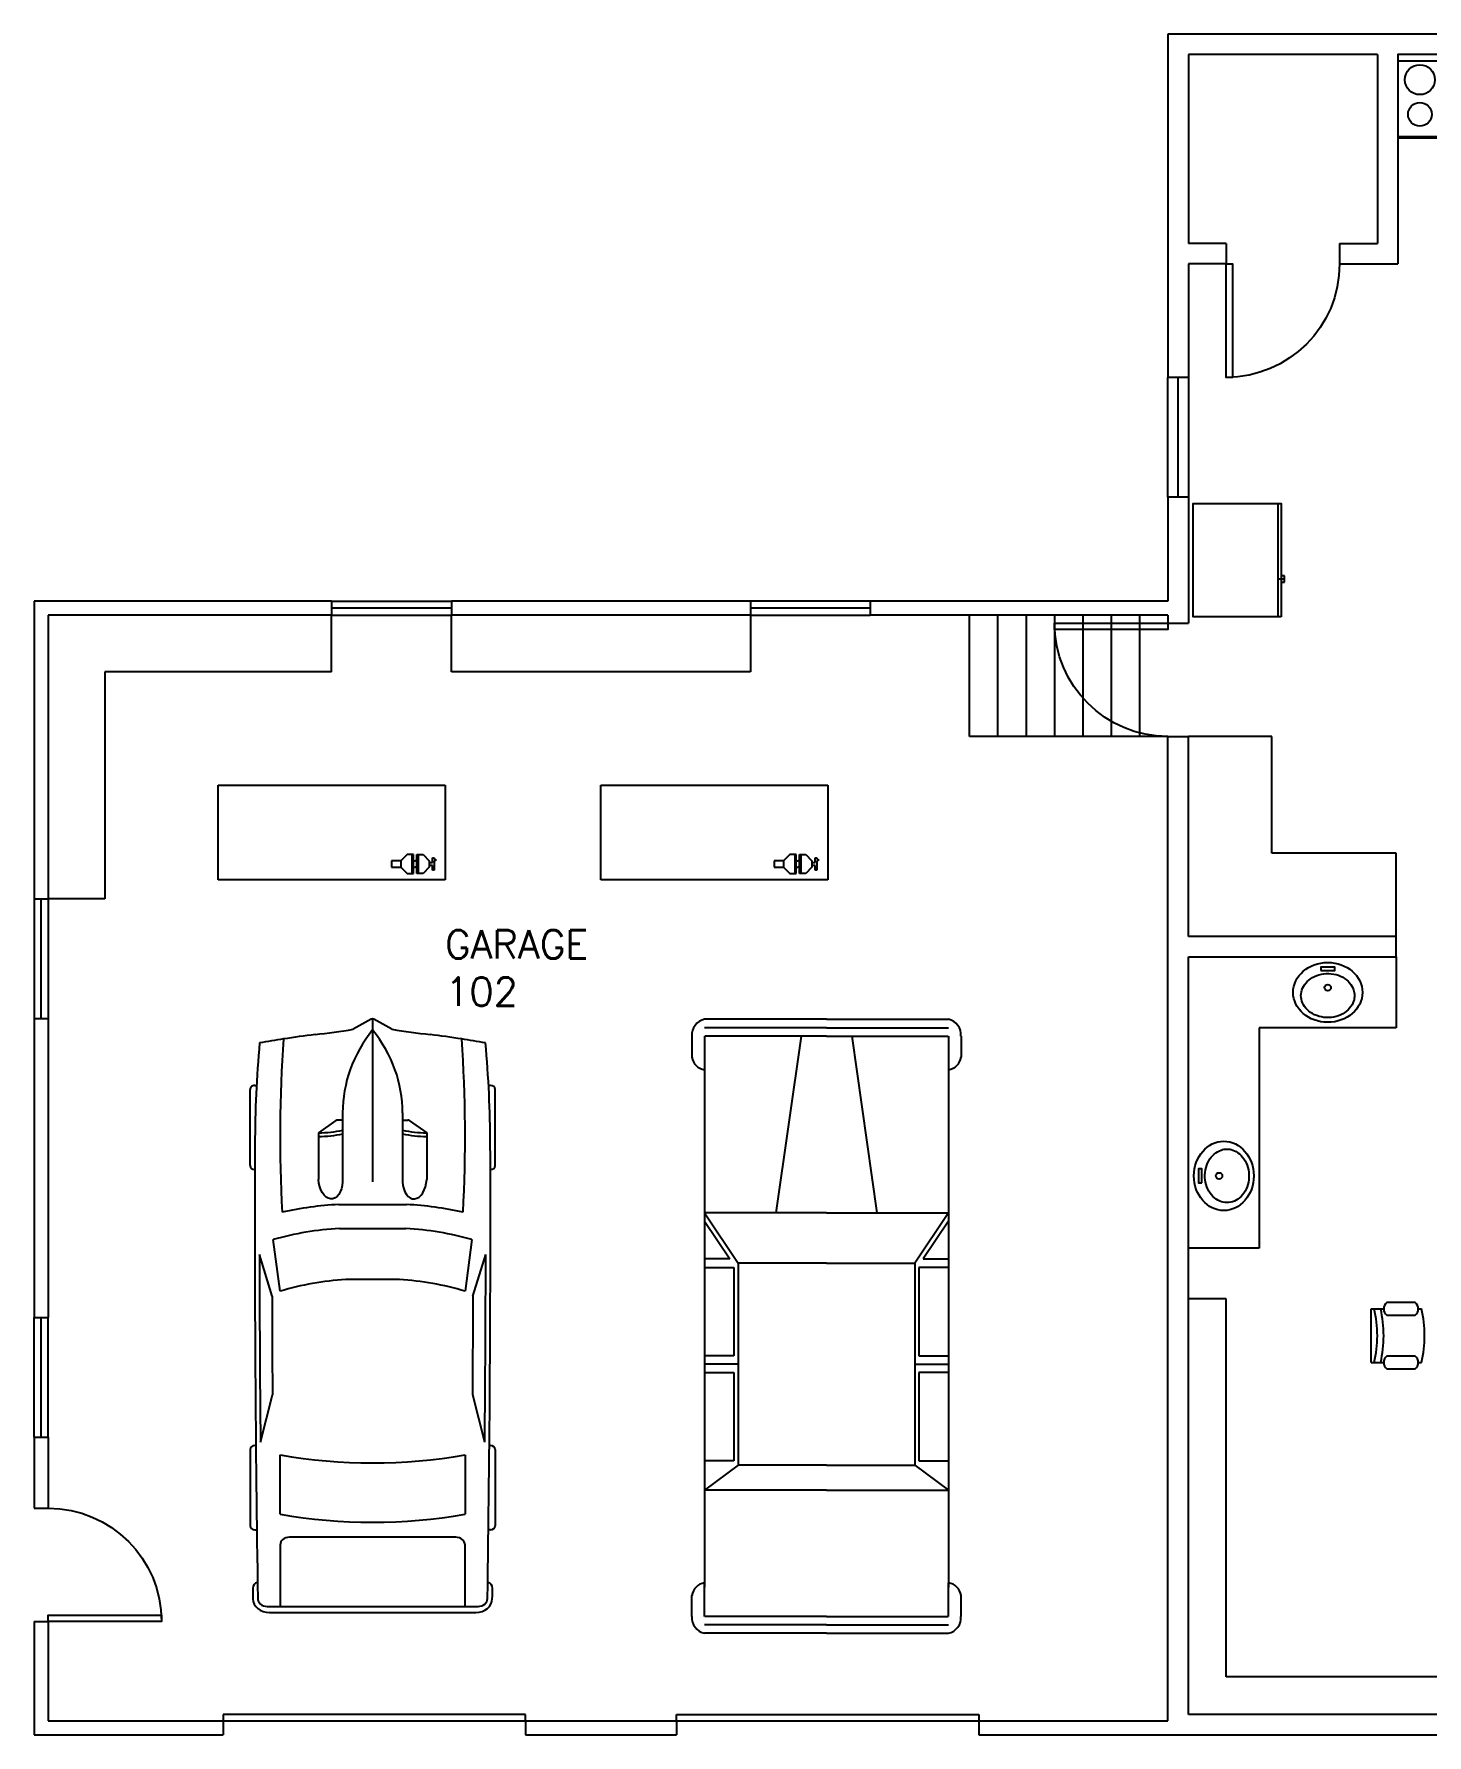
# Model space of a CAD drawing. Header units: inches. Extents: x -360 to 876, y -90 to 580.
# Drawn here: x -360 to 82, y 0 to 540 of the extents above; entities that cross this region are included whole.
import ezdxf

# ---------------------------------------------------------------- set-up
doc = ezdxf.new("R2010")
doc.units = ezdxf.units.IN
doc.header["$MEASUREMENT"] = 0
for name, color, linetype in [('flr-1', 30, 'Continuous'), ('flr-1-door', 2, 'Continuous'), ('flr-1-furn', 230, 'Continuous'), ('flr-1-glaz', 2, 'Continuous'), ('flr-1-glaz-sill', 1, 'Continuous')]:
    doc.layers.add(name, color=color, linetype=linetype)
doc.layers.add('flr-1-a-anno-text', color=7, linetype='Continuous', true_color=0x3fd968)
doc.styles.add('ATTR', font='romans.shx', dxfattribs={"width": 0.8, "height": 0.400023})
doc.styles.add('Roman', font='romans')

# ---------------------------------------------------------------- blocks, each defined once
blk = doc.blocks.new('door-36')
blk.add_lwpolyline([(0, 0), (2, 0), (2, 36), (0, 36)], close=True)
blk.add_arc((0, 0), 36, 0, 90)
blk = doc.blocks.new('range')
blk.add_line((-15, -2), (15, -2))
blk.add_lwpolyline([(-15, -26), (15, -26), (15, 0), (-15, 0)], close=True)
for centre, radius in [((-8, -8), 4.75), ((8, -8), 3.75), ((-8, -19), 3.75), ((8, -19), 4.75)]:
    blk.add_circle(centre, radius)
blk = doc.blocks.new('Refrigerator-2 door - 36 in top')
for p, q in [((0, -26.999999), (36, -26.999999)), ((12, -26.999999), (12, -28.999999)), ((11, -27.999999), (11, -28.999999)), ((11, -28.999999), (13, -28.999999)), ((13, -28.999999), (13, -27.999999))]:
    blk.add_line(p, q)
blk.add_lwpolyline([(0, -27.999999), (0, 0), (36, 0), (36, -27.999999)], close=True)
blk = doc.blocks.new('*U35')
for p, q in [((46.55, 38.89), (22.35, 38.89)), ((136.7, 38.89), (160.9, 38.89)), ((21.1, 37.41), (21.1, 36.83)), ((47.8, 37.39), (47.8, 37.41)), ((87.99, 31.87), (74.76, 35.92)), ((134.31, 35.6), (119.29, 31.78)), ((135.45, 37.07), (135.45, 37.41)), ((162.15, 37.41), (162.15, 36.77)), ((186.47, -33.5), (186.47, 33.5)), ((188.4, -32.76), (188.4, 32.76)), ((70.03, 31.54), (86.41, 29.35)), ((138.42, 29.35), (157.25, 29.35)), ((186.47, 29.35), (167.01, 29.35)), ((164.52, 26.39), (164.52, -26.39)), ((32.27, 11.63), (36.13, 17.17)), ((36.13, 17.17), (50.94, 17.17)), ((32.12, 9.51), (32.12, 11.15)), ((3.27, 6.13), (0.1, 0.41)), ((29.77, 9.51), (51.68, 9.51)), ((58.92, -10.77), (58.92, 10.77)), ((66.55, -10.53), (66.55, 10.53)), ((82.74, 8.5), (82.74, -8.5)), ((186.47, -10.53), (186.47, 10.53)), ((0, 0), (51.68, 0)), ((0.1, -0.41), (3.27, -6.13)), ((29.77, -9.51), (51.68, -9.51)), ((32.12, -9.51), (32.12, -11.15)), ((32.27, -11.63), (36.13, -17.17)), ((36.13, -17.17), (50.94, -17.17)), ((86.41, -29.35), (70.03, -31.54)), ((87.99, -31.87), (74.76, -35.92)), ((134.31, -35.6), (119.29, -31.78)), ((157.25, -29.35), (138.42, -29.35)), ((167.01, -29.35), (186.47, -29.35)), ((21.1, -37.41), (21.1, -36.83)), ((47.8, -37.39), (47.8, -37.41)), ((135.45, -37.07), (135.45, -37.41)), ((162.15, -37.41), (162.15, -36.77)), ((46.55, -38.89), (22.35, -38.89)), ((136.7, -38.89), (160.9, -38.89))]:
    blk.add_line(p, q)
for centre, major_axis, ratio, start_param, end_param in [((22.35, 37.41), (0, -1.48), 0.842304, 3.141593, 4.712389), ((46.55, 37.41), (0, 1.48), 0.842304, -1.570796, 0), ((136.7, 37.41), (0, -1.48), 0.842304, 3.141593, 4.712389), ((160.9, 37.41), (0, 1.48), 0.842304, -1.570796, 0), ((180.63, 35.84), (0, 2.22), 0.842304, -0.013017, 1.249894), ((64.48, -10556.36), (0, 10595.31), 0.842304, -0.013397, -0.013017), ((183.98, 32.76), (0, -5.25), 0.842304, 1.570796, 3.128196), ((266.03, -27.52), (0, 313.31), 0.842304, 1.367076, 1.39176), ((41.19, -490.86), (0, 528.23), 0.842304, 0.00281, 0.075598), ((64.48, -10555.62), (0, 10593.03), 0.842304, -0.013397, 0.002797), ((64.48, -10555.62), (0, -10591.55), 0.842304, 3.133765, 3.140441), ((183.98, 33.5), (0, -2.96), 0.842304, 1.570796, 3.128196), ((259.18, -27.52), (0, -305.3), 0.842304, 4.528606, 4.561838), ((37.47, -593.96), (0, -623.33), 0.842304, 3.096046, 3.200911), ((134.4, 5.39), (0, -89.78), 0.842304, 4.449482, 4.652344), ((135.29, 5.39), (0, 81.77), 0.842304, 1.245306, 1.50788), ((149.6, 2.8), (0, -79.58), 0.842304, 4.372215, 4.640744), ((95.79, -3666.35), (0, -3698.24), 0.842304, 3.134049, 3.144098), ((17.08, 0), (0, 147.02), 0.842304, 4.511394, 4.913384), ((35.91, 0), (0, 147.02), 0.842304, 4.511394, 4.913384), ((167.01, 26.39), (0, 2.96), 0.842304, 0, 1.570796), ((-204.49, 52.4), (0, -250.96), 0.842304, 1.385369, 1.434372), ((13.04, 17.01), (0, 27.42), 0.842304, 4.435146, 4.718221), ((14.2, 17.01), (0, 27.42), 0.842304, 4.435146, 4.718221), ((50.79, 13.34), (6.34, -0.36), 0.603834, -1.395552, 1.581315), ((32.75, 11.15), (0, 0.74), 0.842304, 0.879714, 1.570796), ((29.77, -46.66), (0, 56.17), 0.842304, 0, 0.590319), ((0.62, 0), (0, -0.74), 0.842304, 4.131459, 5.293319), ((29.77, 46.66), (0, 56.17), 0.842304, 2.551274, 3.141593), ((-204.49, -52.4), (0, 250.96), 0.842304, -1.434372, -1.385369), ((13.04, -17.01), (0, -27.42), 0.842304, 1.564964, 1.848039), ((14.2, -17.01), (0, -27.42), 0.842304, 1.564964, 1.848039), ((134.4, -5.39), (0, -89.78), 0.842304, -1.510751, -1.307889), ((135.29, -5.39), (0, -81.77), 0.842304, -1.50788, -1.245306), ((149.6, -2.8), (0, -79.58), 0.842304, -1.499151, -1.230623), ((32.75, -11.15), (0, -0.74), 0.842304, 4.712389, 5.403472), ((259.18, 27.52), (0, 305.3), 0.842304, 1.721348, 1.754579), ((167.01, -26.39), (0, -2.96), 0.842304, 4.712389, 6.283185), ((266.03, 27.52), (0, 313.31), 0.842304, 1.749832, 1.774517), ((37.47, 593.96), (0, -623.33), 0.842304, -0.059319, 0.045547), ((95.79, 3666.35), (0, -3698.24), 0.842304, -0.002505, 0.007544), ((41.19, 490.86), (0, -528.23), 0.842304, -0.075598, -0.00281), ((22.35, -37.41), (0, 1.48), 0.842304, 1.570796, 3.141593), ((64.48, 10555.62), (0, 10593.03), 0.842304, 3.138796, 3.15499), ((46.55, -37.41), (0, -1.48), 0.842304, 0, 1.570796), ((64.48, 10555.62), (0, -10591.55), 0.842304, 0.001152, 0.007828), ((136.7, -37.41), (0, -1.48), 0.842304, -1.570796, 0), ((160.9, -37.41), (0, 1.48), 0.842304, 3.141593, 4.712389), ((180.63, -35.84), (0, -2.22), 0.842304, -1.249894, 0.013017), ((183.98, -33.5), (0, 2.96), 0.842304, 3.15499, 4.712389), ((183.98, -32.76), (0, -5.25), 0.842304, 0.013397, 1.570796), ((64.48, 10556.36), (0, 10595.31), 0.842304, 3.15461, 3.15499)]:
    blk.add_ellipse(centre, major_axis=major_axis, ratio=ratio, start_param=start_param, end_param=end_param)
at = {"extrusion": (0, 0, -1)}
blk.add_ellipse((50.79, -13.34), major_axis=(6.34, 0.36), ratio=0.603834, start_param=-1.395552, end_param=1.581315, dxfattribs=at)
blk = doc.blocks.new('lav-2')
blk.add_lwpolyline([(-2.25, -2.5), (2.25, -2.5), (2.25, -1.5), (-2.25, -1.5)], close=True)
blk.add_circle((0, -8), 1)
blk.add_ellipse((0, -9.5), major_axis=(11, 0), ratio=0.863636)
blk.add_open_spline([(8.5, -10.5), (8.5, -9.88), (8.4, -9.25), (7.93, -7.88), (7.51, -7.13), (6.34, -5.78), (5.6, -5.18), (3.88, -4.22), (2.91, -3.87), (0.86, -3.48), (-0.22, -3.45), (-2.3, -3.71), (-3.31, -4), (-5.11, -4.85), (-5.91, -5.41), (-7.2, -6.7), (-7.69, -7.43), (-8.34, -8.94), (-8.5, -9.73), (-8.5, -11.3), (-8.33, -12.09), (-7.67, -13.6), (-7.18, -14.33), (-5.88, -15.61), (-5.08, -16.17), (-3.27, -17.02), (-2.26, -17.3), (-0.17, -17.55), (0.9, -17.51), (2.95, -17.12), (3.92, -16.76), (5.63, -15.8), (6.37, -15.19), (7.53, -13.84), (7.95, -13.09), (8.4, -11.73), (8.5, -11.11), (8.5, -10.5)], degree=3, knots=[0, 0, 0, 0, 0.283107, 0.283107, 0.640727, 0.640727, 0.998347, 0.998347, 1.355967, 1.355967, 1.713588, 1.713588, 2.071208, 2.071208, 2.428828, 2.428828, 2.786448, 2.786448, 3.144068, 3.144068, 3.501688, 3.501688, 3.859308, 3.859308, 4.216928, 4.216928, 4.574549, 4.574549, 4.932169, 4.932169, 5.289789, 5.289789, 5.647409, 5.647409, 6.005029, 6.005029, 6.283185, 6.283185, 6.283185, 6.283185])
blk = doc.blocks.new('Workbench')
at = {"linetype": 'Continuous'}
for p, q in [((0, -29.99999), (0, 0)), ((0, 0), (72, 0)), ((72, 0), (72, -29.99999)), ((58, -23.99999), (55, -23.99999)), ((55, -23.99999), (55, -25.99999)), ((55, -25.99999), (58, -25.99999)), ((60, -22), (58, -23.99999)), ((58, -23.99999), (58, -25.99999)), ((58, -25.99999), (60, -27.99999)), ((62, -22), (60, -22)), ((61.5, -22), (61.5, -27.99999)), ((62, -27.99999), (62, -22)), ((62, -23.99999), (62.5, -23.99999)), ((62, -25.99999), (62.5, -25.99999)), ((63, -23.99999), (62.5, -23.99999)), ((63, -25.99999), (62.5, -25.99999)), ((63, -27.99999), (63, -22)), ((63, -22), (65, -22)), ((63.5, -22), (63.5, -27.99999)), ((65, -22), (67, -23.99999)), ((67, -25.99999), (65, -27.99999)), ((67, -23.99999), (67, -25.99999)), ((67, -24.49999), (68, -24.49999)), ((68, -25.49999), (67, -25.49999)), ((68, -23), (68.5, -23)), ((68, -24.49999), (68, -23)), ((68, -26.99999), (68, -25.49999)), ((68.5, -26.99999), (68, -26.99999)), ((68.5, -23), (68.5, -23.5)), ((68.5, -23.5), (69, -23.5)), ((68.5, -23.99999), (68.5, -26.99999)), ((69, -23.99999), (68.5, -23.99999)), ((69, -23.5), (69, -23.99999)), ((72, -29.99999), (0, -29.99999)), ((60, -27.99999), (62, -27.99999)), ((65, -27.99999), (63, -27.99999))]:
    blk.add_line(p, q, dxfattribs=at)
at = {"style": 'ATTR', "width": 0.8, "flags": 9}
blk.add_attdef('ESTCODE', (0, 0), '', height=0.0144, dxfattribs=at)
blk = doc.blocks.new('*U80')
for p, q in [((0.1, -0.41), (0.1, 38.35)), ((2.77, -0.41), (2.77, 38.31)), ((5.44, 42.31), (12.12, 42.31)), ((5.44, -0.41), (5.44, 38.24)), ((5.45, 38.31), (16.12, 38.31)), ((16.12, 38.31), (180.34, 38.31)), ((61.52, -0.41), (61.52, 38.31)), ((61.52, 38.31), (77.54, 27.62)), ((64.19, 38.31), (76.2, 30.29)), ((76.2, 30.29), (76.2, 38.31)), ((78.87, 38.31), (78.87, 28.96)), ((106.91, 28.96), (106.91, 38.31)), ((109.58, 27.62), (109.58, 38.31)), ((112.25, 38.31), (112.25, 28.96)), ((140.29, 28.96), (140.29, 38.31)), ((141.62, 27.62), (149.64, 38.31)), ((149.64, -0.41), (149.64, 38.31)), ((189.69, 38.31), (179.01, 38.31)), ((189.69, 42.31), (183.01, 42.31)), ((189.69, -0.41), (189.69, 38.24)), ((192.36, -0.41), (192.36, 38.31)), ((195.03, -0.41), (195.03, 38.35)), ((77.54, 27.62), (141.62, 27.62)), ((77.54, -0.41), (77.54, 27.62)), ((78.87, 28.96), (106.91, 28.96)), ((112.25, 28.96), (140.29, 28.96)), ((141.62, -0.41), (141.62, 27.62)), ((5.44, 7.6), (61.52, 15.61)), ((0.1, -0.42), (0.1, -39.18)), ((2.77, -0.41), (2.77, -39.13)), ((5.44, -0.42), (5.44, -39.07)), ((61.52, -0.41), (61.52, -39.13)), ((77.54, -0.41), (77.54, -28.45)), ((141.62, -0.41), (141.62, -28.45)), ((149.64, -0.41), (149.64, -39.13)), ((189.69, -0.42), (189.69, -39.07)), ((192.36, -0.41), (192.36, -39.13)), ((195.03, -0.42), (195.03, -39.18)), ((5.44, -8.42), (61.52, -16.43)), ((61.52, -39.13), (77.54, -28.45)), ((64.19, -39.13), (76.2, -31.12)), ((76.2, -31.12), (76.2, -39.13)), ((77.54, -28.45), (141.62, -28.45)), ((78.87, -39.13), (78.87, -29.79)), ((78.87, -29.79), (106.91, -29.79)), ((106.91, -29.79), (106.91, -39.13)), ((109.58, -28.45), (109.58, -39.13)), ((112.25, -29.79), (140.29, -29.79)), ((112.25, -39.13), (112.25, -29.79)), ((140.29, -29.79), (140.29, -39.13)), ((141.62, -28.45), (149.64, -39.13)), ((5.44, -43.14), (12.12, -43.14)), ((5.45, -39.13), (16.12, -39.13)), ((16.12, -39.13), (180.34, -39.13)), ((189.69, -39.13), (179.01, -39.13)), ((189.69, -43.14), (183.01, -43.14))]:
    blk.add_line(p, q)
for centre, radius, start, end in [((5.06, 37.26), 5.06, 85.6455, 168.0943), ((11.45, 37.64), 4.72, 8.1301, 81.87), ((183.68, 37.64), 4.72, 98.13, 171.8699), ((190.07, 37.26), 5.06, 11.9057, 94.3545), ((5.06, -38.09), 5.06, 191.9057, 274.3545), ((11.45, -38.46), 4.72, 278.13, 351.8699), ((183.68, -38.46), 4.72, 188.1301, 261.87), ((190.07, -38.09), 5.06, 265.6455, 348.0943)]:
    blk.add_arc(centre, radius, start, end)

msp = doc.modelspace()

# ---------------------------------------------------------------- linework, layer by layer
at = {"layer": 'flr-1'}
for p, q in [((0, 540), (0, 431)), ((174, 540), (0, 540)), ((66.5, 533.5), (6.5, 533.5)), ((6.5, 533.5), (6.5, 473.5)), ((66.5, 533.5), (66.5, 473.5)), ((73, 533.5), (73, 467)), ((174, 533.5), (73, 533.5)), ((18.5, 473.5), (6.5, 473.5)), ((18.5, 473.5), (18.5, 467)), ((54.5, 473.5), (66.5, 473.5)), ((54.5, 473.5), (54.5, 467)), ((18.5, 467), (6.5, 467)), ((6.5, 467), (6.5, 431)), ((54.5, 467), (73, 467)), ((6.5, 431), (0, 431)), ((6.5, 393), (0, 393)), ((0, 393), (0, 360)), ((6.5, 393), (6.5, 353)), ((-360, 360), (-360, 265.5)), ((-265.5, 360), (-360, 360)), ((-265.5, 360), (-265.5, 355.5)), ((-227.5, 360), (-227.5, 355.5)), ((-132.5, 360), (-227.5, 360)), ((-132.5, 360), (-132.5, 355.5)), ((0, 360), (-94.5, 360)), ((-94.5, 360), (-94.5, 355.5)), ((-355.5, 355.5), (-355.5, 265.5)), ((-265.5, 355.5), (-355.5, 355.5)), ((-132.5, 355.5), (-227.5, 355.5)), ((0, 355.5), (-94.5, 355.5)), ((-63, 317), (-63, 355.5)), ((-54, 317), (-54, 355.5)), ((-45, 355.5), (-45, 317)), ((-36, 355.5), (-36, 317)), ((-27, 355.5), (-27, 317)), ((-18, 355.5), (-18, 317)), ((-9, 355.5), (-9, 317)), ((0, 355.5), (0, 353)), ((0, 353), (6.5, 353)), ((0, 317), (-63, 317)), ((0, 4.5), (0, 317)), ((0, 317), (6.5, 317)), ((6.5, 253.5), (6.5, 317)), ((-360, 265.5), (-355.5, 265.5)), ((72.5, 253.5), (6.5, 253.5)), ((72.5, 247), (72.5, 253.5)), ((6.5, 6.5), (6.5, 247)), ((6.5, 247), (72.5, 247)), ((-360, 227.5), (-355.5, 227.5)), ((-360, 227.5), (-360, 132.5)), ((-355.5, 227.5), (-355.5, 132.5)), ((-360, 132.5), (-355.5, 132.5)), ((-360, 94.5), (-355.5, 94.5)), ((-360, 94.5), (-360, 72)), ((-355.5, 94.5), (-355.5, 72)), ((-360, 72), (-355.5, 72)), ((-360, 36), (-355.5, 36)), ((-360, 36), (-360, 0)), ((-355.5, 36), (-355.5, 4.5)), ((110.75, 6.5), (6.5, 6.5)), ((-360, 0), (-300, 0)), ((-355.5, 4.5), (-300, 4.5)), ((-300, 4.5), (-300, 0)), ((-204, 4.5), (-204, 0)), ((-204, 4.5), (-156, 4.5)), ((-204, 0), (-156, 0)), ((-156, 4.5), (-156, 0)), ((-60, 4.5), (-60, 0)), ((-60, 4.5), (0, 4.5)), ((-60, 0), (110.75, 0))]:
    msp.add_line(p, q, dxfattribs=at)
at = {"layer": 'flr-1-door'}
for p, q in [((-204, 6.5), (-300, 6.5)), ((-300, 6.5), (-300, 4.5)), ((-204, 4.5), (-204, 6.5)), ((-156, 4.5), (-156, 6.5)), ((-156, 6.5), (-60, 6.5)), ((-60, 6.5), (-60, 4.5)), ((-300, 4.5), (-204, 4.5)), ((-156, 4.5), (-60, 4.5))]:
    msp.add_line(p, q, dxfattribs=at)
at = {"layer": 'flr-1-furn'}
for p, q in [((73, 507), (231, 507)), ((-265.5, 337.5), (-265.5, 355.5)), ((-227.5, 337.5), (-227.5, 355.5)), ((-132.5, 355.5), (-132.5, 337.5)), ((-265.5, 337.5), (-337.5, 337.5)), ((-337.5, 337.5), (-337.5, 265.5)), ((-132.5, 337.5), (-227.5, 337.5)), ((33, 317), (6.5, 317)), ((33, 280), (33, 317)), ((72.5, 280), (33, 280)), ((72.5, 253.5), (72.5, 280)), ((-337.5, 265.5), (-355.5, 265.5)), ((72.5, 247), (72.5, 224.5)), ((72.5, 224.5), (29, 224.5)), ((29, 224.5), (29, 154.5)), ((29, 154.5), (6.5, 154.5)), ((18.5, 138.5), (6.5, 138.5)), ((18.5, 18.5), (18.5, 138.5)), ((110.75, 18.5), (18.5, 18.5))]:
    msp.add_line(p, q, dxfattribs=at)
at = {"layer": 'flr-1-furn', "linetype": 'Continuous'}
for p, q in [((64.5, 135.25), (67.5, 135.25)), ((64.5, 118.25), (64.5, 135.25)), ((67.5, 135.25), (68.5, 135.25)), ((78.5, 137.25), (69.5, 137.25)), ((79.5, 135.25), (80.5, 135.25)), ((69.5, 133.25), (78.5, 133.25)), ((78.5, 120.25), (69.5, 120.25)), ((64.5, 118.25), (67.5, 118.25)), ((67.5, 118.25), (68.5, 118.25)), ((69.5, 116.25), (78.5, 116.25)), ((79.5, 118.25), (80.5, 118.25))]:
    msp.add_line(p, q, dxfattribs=at)
for centre, radius, start, end in [((29.87, 126.75), 36.63, 346.5803, 13.4197), ((29.87, 126.75), 38.63, 347.2872, 12.7128), ((71, 135.25), 2.5, 126.8699, 233.1301), ((77, 135.25), 2.5, 306.8699, 53.1301), ((44.88, 126.75), 36.63, 346.5803, 13.4197), ((71, 118.25), 2.5, 126.8699, 233.1301), ((77, 118.25), 2.5, 306.8699, 53.1301)]:
    msp.add_arc(centre, radius, start, end, dxfattribs=at)
at = {"layer": 'flr-1-glaz'}
for p, q in [((3.25, 393), (3.25, 431)), ((-227.5, 357.75), (-265.5, 357.75)), ((-94.5, 357.75), (-132.5, 357.75)), ((-357.75, 227.5), (-357.75, 265.5)), ((-357.75, 94.5), (-357.75, 132.5))]:
    msp.add_line(p, q, dxfattribs=at)
at = {"layer": 'flr-1-glaz-sill'}
for p, q in [((0, 393), (0, 431)), ((6.5, 431), (6.5, 393)), ((-265.5, 360), (-227.5, 360)), ((-94.5, 360), (-132.5, 360)), ((-265.5, 355.5), (-227.5, 355.5)), ((-132.5, 355.5), (-94.5, 355.5)), ((-360, 265.5), (-360, 227.5)), ((-355.5, 265.5), (-355.5, 227.5)), ((-360, 94.5), (-360, 132.5)), ((-355.5, 94.5), (-355.5, 132.5))]:
    msp.add_line(p, q, dxfattribs=at)

# ---------------------------------------------------------------- block references
at = {"layer": 'flr-1-door', "xscale": -1}
for p, rotation in [((18.5, 467), 180), ((0, 353), 90), ((-355.5, 36), 270)]:
    msp.add_blockref('door-36', p, dxfattribs=dict(at, rotation=rotation))
at = {"layer": 'flr-1-furn'}
for name, p in [('range', (88, 533.5)), ('Workbench', (-301.5, 301.5)), ('Workbench', (-180, 301.5)), ('lav-2', (50.75, 245.25))]:
    msp.add_blockref(name, p, dxfattribs=at)
for name, p, rotation in [('Refrigerator-2 door - 36 in top', (8, 355), 90), ('*U35', (-252.5, 227.31), 270), ('*U80', (-108, 227.31), 270), ('lav-2', (8.25, 177.5), 90)]:
    msp.add_blockref(name, p, dxfattribs=dict(at, rotation=rotation))

# ---------------------------------------------------------------- texts
at = {"layer": 'flr-1-a-anno-text', "insert": (-229.5, 255.5), "char_height": 9, "attachment_point": 1, "style": 'Roman'}
msp.add_mtext_dynamic_manual_height_columns('GARAGE\\P102', width=238.1875, gutter_width=2.5, heights=[0], dxfattribs=at)

doc.saveas('drawing.dxf')
